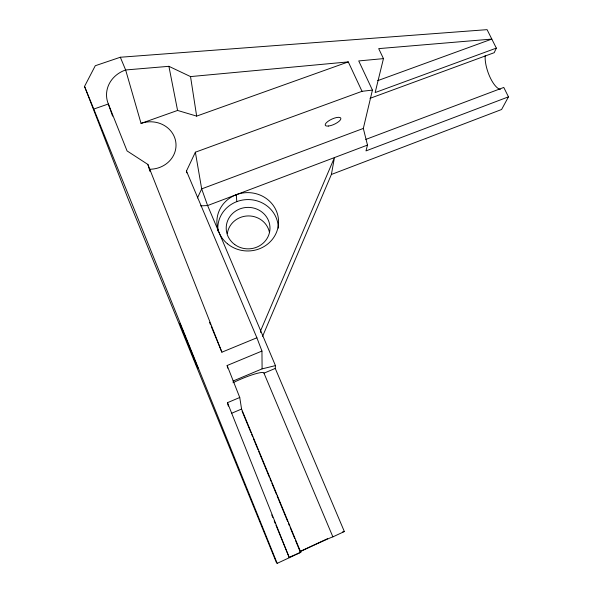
<?xml version="1.0" encoding="UTF-8"?>
<svg xmlns="http://www.w3.org/2000/svg" width="593" height="593" viewBox="0 0 593 593"><rect width="100%" height="100%" fill="white"/><g stroke="black" fill="none" stroke-linecap="round" stroke-linejoin="round"><path stroke-width="0.89" d="M299.747 551.861A24.454 0.408 -24.9 0 1 332.881 536.873L344.355 531.543L275.263 368.423L275.449 365.607L207.609 205.549L201.679 188.885L195.364 152.208L362.026 91.315L372.426 90.084L358.728 60.931L383.456 58.625L375.154 92.56L496.341 48.115L487.083 29.65L120.32 57.247L95.273 65.734L84.54 86.415L127.673 197.714L276.36 562.438L277.183 563.35L300.814 552.38L241.573 409.037L239.75 397.488L227.141 365.51L261.95 351.056L256.888 337.78L186.461 171.058L195.364 152.208M262.588 336.335L331.391 174.468L334.452 157.582L260.646 330.686L260.668 332.488M365.755 139.437L503.776 87.445L508.46 96.852L365.992 150.896L367.49 145.092L363.324 128.436L372.426 90.084M197.469 197.951L201.679 188.885L363.324 128.436M496.341 48.115L494.214 52.688L369.973 98.364M508.46 96.852L501.604 109.497L331.391 174.468M300.681 551.156L327.521 538.703M231.863 413.173L241.573 409.037M228.327 406.123L227.475 402.684L239.75 397.488M232.997 382.737A23.646 3.41 -23.1 0 1 263.981 373.167L275.263 368.423M232.953 381.084L262.099 368.868L275.449 365.607M211.271 326.543L221.893 352.19L256.888 337.78M367.49 145.092L207.609 205.549L200.627 205.867M377.659 80.663L491.819 39.086L378.697 48.626L383.456 58.625M120.32 57.247L125.642 69.967L141.052 123.403L177.574 110.446L196.654 116.109L348.276 61.902L362.026 91.315M84.54 86.415L93.776 109.06L108.341 103.99A29.235 26.351 -2.8 0 1 125.642 69.967L168.901 66.32L190.531 76.593L348.276 61.902M342.635 531.906L344.355 531.543M300.814 552.38L300.414 552.335A24.454 0.408 -24.9 0 1 295.596 554.499M221.893 352.19L147.872 164.431L127.065 150.926L108.341 103.99L112.574 116.095M263.981 373.167L332.881 536.873M209.499 322.273L210.567 324.838M242.107 411.216L250.943 432.601M251.647 434.313L252.707 436.878M253.419 438.59L258.007 449.709M258.718 451.414L269.318 477.076M270.023 478.788L271.083 481.353M271.794 483.058L276.382 494.177M277.094 495.889L287.694 521.551M288.398 523.256L289.458 525.821M290.17 527.533L294.758 538.652M295.47 540.364L300.058 551.483M271.735 514.909L272.787 517.474M274.196 520.899L275.248 523.471M275.953 525.183L289.31 557.716L227.475 402.684M93.776 109.06L277.183 563.35M147.872 164.431L149.962 171.384M186.461 171.058L186.825 172.859M227.141 365.51L227.668 368.134M168.901 66.32L177.574 110.446M190.531 76.593L196.654 116.109M236.266 194.712L236.8 201.635M261.95 351.056L262.099 368.868M141.052 123.403A25.914 23.705 -4.4 0 1 175.669 141.282A25.914 23.705 -4.4 0 1 149.429 169.227M500.344 89.387A20.925 7.516 70.9 0 1 489.736 76.608A20.925 7.516 70.9 0 1 485.207 55.646M294.758 554.87A24.454 0.408 -24.9 0 1 290.103 556.886M227.364 233.338A21.341 20.258 -0.8 0 1 248.148 215.926A21.341 20.258 -0.8 0 1 269.504 232.656M217.95 231.085A30.236 28.649 -0.2 0 1 246.51 199.611A30.236 28.649 -0.2 0 1 278.28 228.157M180.161 324.245L179.701 323.237L198.121 368.609L180.161 324.245M328.618 126.027A8.524 2.846 -24.6 0 0 340.864 118.845A8.524 2.846 -24.6 0 0 329.649 120.268A8.524 2.846 -24.6 0 0 328.618 126.027M227.445 243.775A30.843 29.176 0.1 0 0 277.991 227.43A30.843 29.176 0.1 0 0 237.734 194.193A30.843 29.176 0.1 0 0 227.445 243.775M234.769 244.583A21.889 20.74 -0.2 0 0 269.8 230.818A21.889 20.74 -0.2 0 0 239.713 208.966A21.889 20.74 -0.2 0 0 234.769 244.583"/></g></svg>
